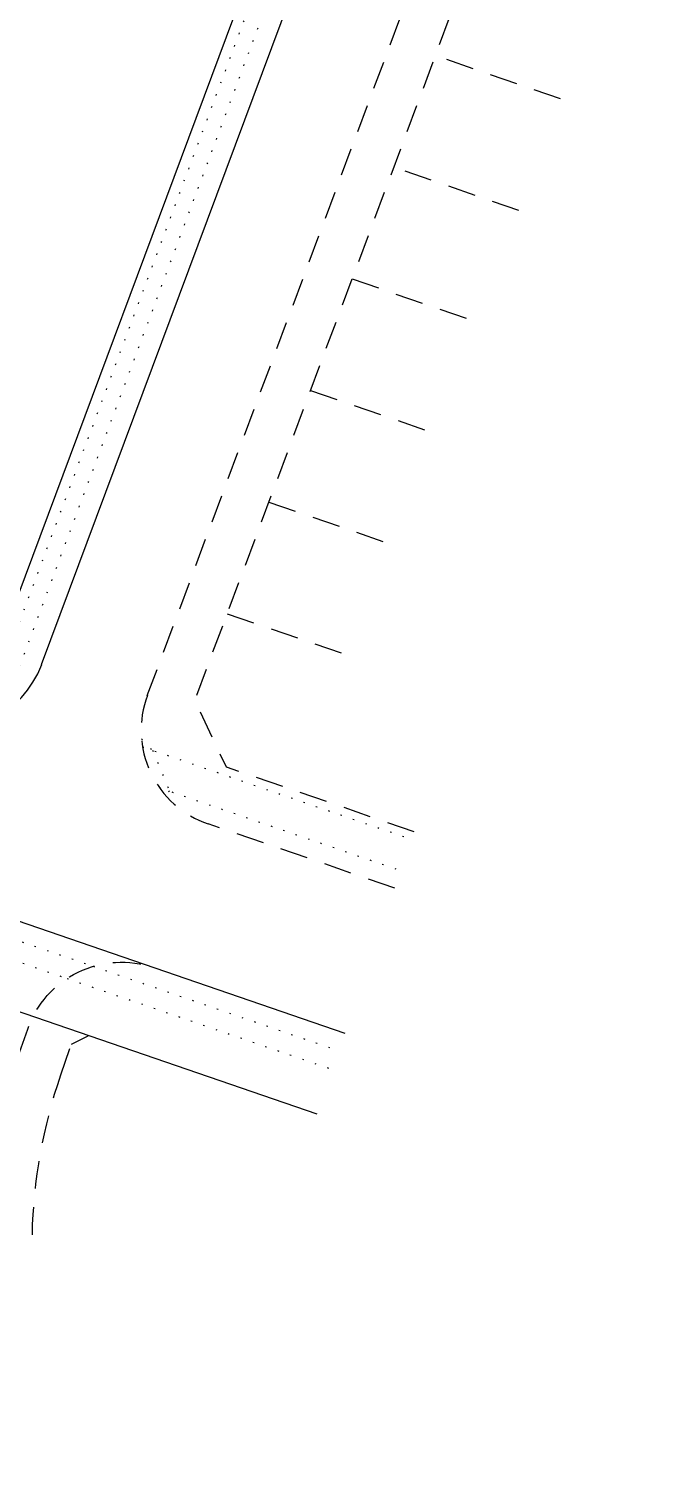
# Model space of a CAD drawing. Header units: metres. Extents: x 305482 to 305978, y 6275861 to 6276842.
# Drawn here: x 305924.7 to 305972.7, y 6276448.4 to 6276557.9 of the extents above; entities that cross this region are included whole.
import ezdxf

# ---------------------------------------------------------------- set-up
doc = ezdxf.new("R2010")
doc.units = ezdxf.units.M
doc.header["$LTSCALE"] = 0.7
doc.linetypes.add('Dash', pattern=[5, 3, -2])
doc.linetypes.add('DOT', pattern=[6.35, 0, -6.35])
for name, color, linetype in [('_User Miscellaneous3', 11, 'Continuous'), ('_User Miscellaneous9', 8, 'Continuous'), ('Cadastre Developer_SP_NEW', 4, 'Continuous'), ('Cadastre Land Parcels_SP_EXT', 4, 'Continuous'), ('Cadastre Roads_SP_NEW', 8, 'Continuous')]:
    doc.layers.add(name, color=color, linetype=linetype)

msp = doc.modelspace()

# ---------------------------------------------------------------- linework, layer by layer
at = {"layer": '_User Miscellaneous3', "color": 3, "linetype": 'DOT', "ltscale": 0.2}
for p, q in [((305933.3, 6276503.6), (305953.63, 6276496.61)), ((305934.58, 6276500.51), (305952.82, 6276494.24)), ((305915.79, 6276491.74), (305929.57, 6276487.01)), ((305916.77, 6276489.82), (305927.6, 6276486.09))]:
    msp.add_line(p, q, dxfattribs=at)
at = {"layer": '_User Miscellaneous3', "color": 3, "linetype": 'DOT', "ltscale": 0.2, "flags": 128}
for points in [[(305942.01, 6276572.83, -0.366917), (305944.12, 6276566.99), (305923.63, 6276512.07, -0.406609), (305917.32, 6276509.08), (305867.21, 6276526.3, 0.098753), (305819.91, 6276532.69)], [(305922.08, 6276507.45, 0.150315), (305924.23, 6276510.25), (305945.24, 6276566.57, 0.024989), (305945.42, 6276567.15, 0.024989)]]:
    msp.add_lwpolyline(points, format="xyb", dxfattribs=at)
for points in [[(305933.22, 6276504.19), (305934.05, 6276503.34)], [(305934.05, 6276503.34), (305935.34, 6276500.25)], [(305935.34, 6276500.25), (305934.95, 6276500.04)], [(305929.57, 6276487.01), (305948.14, 6276480.62)], [(305927.6, 6276486.09), (305947.65, 6276479.21)]]:
    msp.add_lwpolyline(points, dxfattribs=at)
at = {"layer": '_User Miscellaneous9', "linetype": 'Dash'}
for p, q in [((305933.66, 6276507.48), (305954.64, 6276563.72)), ((305927.93, 6276481.12), (305929.2, 6276481.74)), ((305927.13, 6276478.8), (305927.93, 6276481.12))]:
    msp.add_line(p, q, dxfattribs=at)
at = {"layer": '_User Miscellaneous9', "linetype": 'Dash', "flags": 128}
for points in [[(305953.82, 6276497.18), (305939.64, 6276502.05), (305937.25, 6276507.1), (305957.88, 6276562.4), (305963.06, 6276564.85), (305972.71, 6276561.53)], [(305964.89, 6276552.59), (305955.43, 6276555.84)], [(305961.74, 6276544.15), (305952.29, 6276547.4)], [(305949.14, 6276538.97), (305958.6, 6276535.71)], [(305945.99, 6276530.53), (305955.45, 6276527.28)], [(305942.85, 6276522.1), (305952.3, 6276518.84)], [(305939.7, 6276513.66), (305949.16, 6276510.41)], [(305952.36, 6276492.92), (305938.25, 6276497.77)]]:
    msp.add_lwpolyline(points, dxfattribs=at)
for points in [[(305921.47, 6276466.79, -0.077225), (305923.82, 6276479.94), (305924.62, 6276482.26, -0.414214), (305934.15, 6276486.91)], [(305924.97, 6276466.71, -0.077225), (305927.13, 6276478.8)]]:
    msp.add_lwpolyline(points, format="xyb", dxfattribs=at)
at = {"layer": '_User Miscellaneous9', "linetype": 'Dash'}
msp.add_arc((305940.69, 6276504.86), 7.5, 159.5436, 251.0352, dxfattribs=at)
at = {"layer": 'Cadastre Developer_SP_NEW'}
msp.add_line((305922.78, 6276512.07), (305943.37, 6276567.27), dxfattribs=at)
at = {"layer": 'Cadastre Land Parcels_SP_EXT', "linetype": 'Continuous'}
msp.add_lwpolyline([(305946.49, 6276475.84), (305859.83, 6276505.62), (305662.91, 6275905.6), (305668.92, 6275903.54), (305684.6, 6275898.15), (305701.59, 6275892.3)], dxfattribs=at)
at = {"layer": 'Cadastre Roads_SP_NEW'}
msp.add_line((305925.67, 6276509.82), (305946.65, 6276566.05), dxfattribs=at)
at = {"layer": 'Cadastre Roads_SP_NEW', "flags": 128}
msp.add_lwpolyline([(305914.21, 6276493.77), (305948.59, 6276481.95)], dxfattribs=at)
at = {"layer": 'Cadastre Roads_SP_NEW'}
msp.add_arc((305918.65, 6276512.44), 7.5, 251.0352, 339.5436, dxfattribs=at)

doc.saveas('drawing.dxf')
